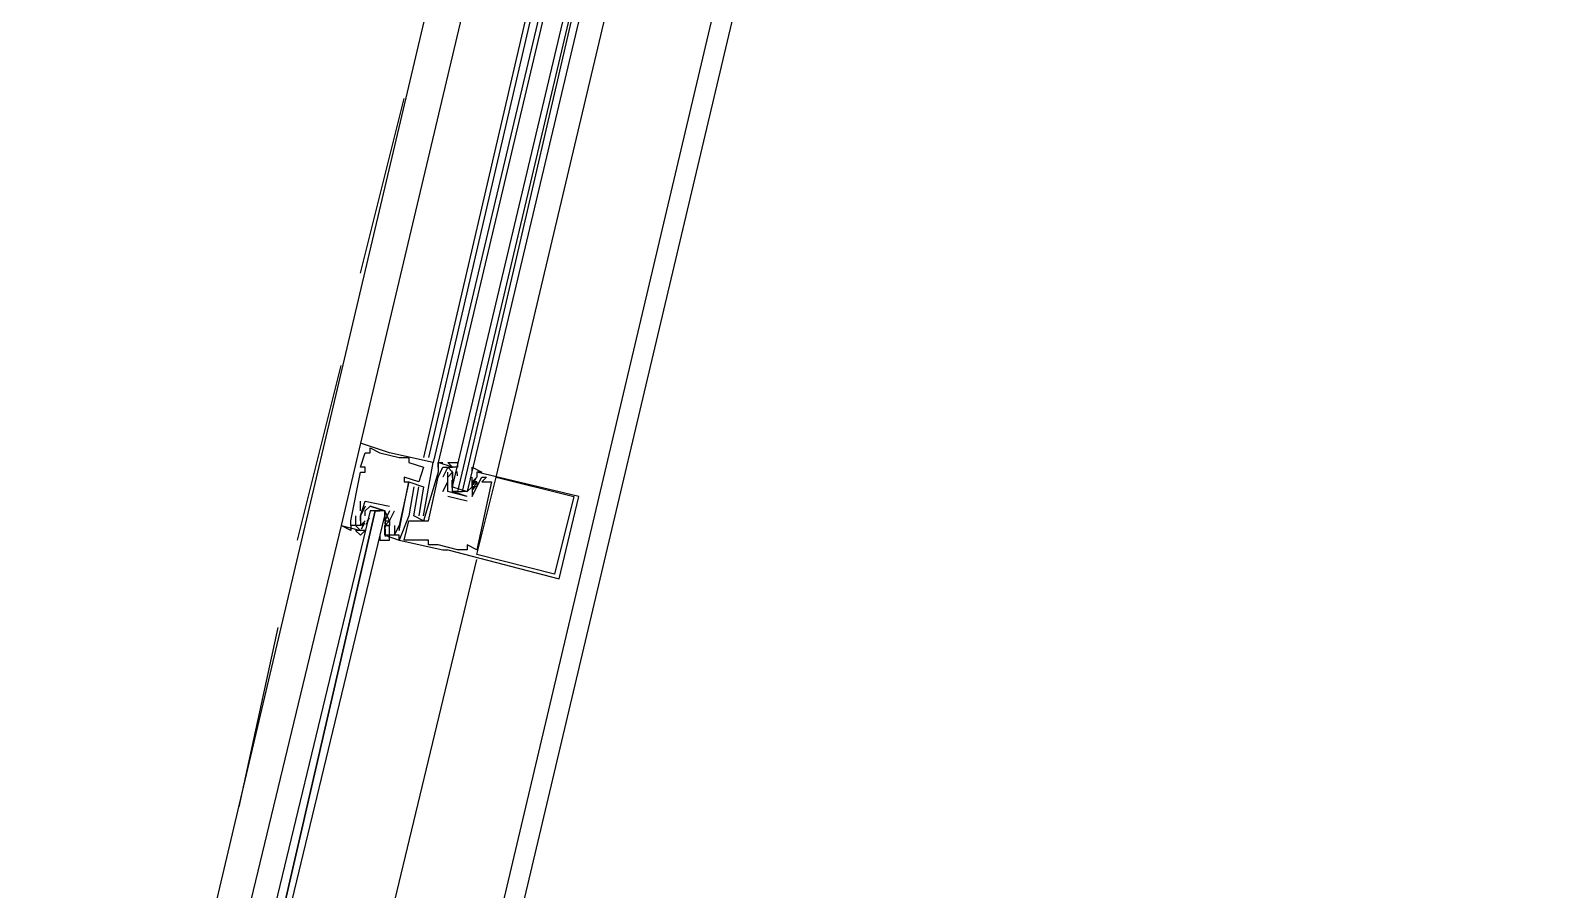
# Model space of a CAD drawing. Header units: feet. Extents: x -84 to 198, y -22 to 181.
# Drawn here: x 124.48 to 128.693, y 129.378 to 131.738 of the extents above; entities that cross this region are included whole.
import ezdxf

# ---------------------------------------------------------------- set-up
doc = ezdxf.new("R2010")
doc.units = ezdxf.units.FT
doc.layers.add('A-LINEA', color=7, linetype='CONTINUOUS')

msp = doc.modelspace()

# ---------------------------------------------------------------- linework, layer by layer
at = {"layer": 'A-LINEA'}
for p, q in [((125.2, 126.6578), (128.6933, 141.4178)), ((124.48, 127.1778), (126.1067, 134.0711)), ((125.2267, 127.0044), (126.8533, 133.8844)), ((126.1067, 133.6444), (125.3867, 130.6044)), ((126.2667, 133.6044), (125.56, 130.5644)), ((126.28, 133.6044), (125.5733, 130.5644)), ((126.3067, 133.5911), (125.5867, 130.5511)), ((126.32, 133.5911), (125.6, 130.5511)), ((125.76, 130.5111), (126.48, 133.5511)), ((125.3867, 131.0711), (125.5067, 131.5511)), ((125.2133, 130.3378), (125.3333, 130.8178)), ((125.3867, 130.6044), (125.3867, 130.6044)), ((125.4, 130.5778), (125.4, 130.5778)), ((125.4133, 130.5911), (125.4133, 130.5911)), ((125.4133, 130.5778), (125.4133, 130.5778)), ((125.44, 130.5778), (125.44, 130.5778)), ((125.4667, 130.5778), (125.4667, 130.5778)), ((125.3867, 130.5378), (125.3867, 130.5378)), ((125.4, 130.5378), (125.4, 130.5378)), ((125.4933, 130.5644), (125.4933, 130.5644)), ((125.52, 130.5644), (125.52, 130.5644)), ((125.52, 130.5511), (125.52, 130.5511)), ((125.56, 130.5378), (125.56, 130.5378)), ((125.5867, 130.5511), (125.5867, 130.5511)), ((125.6, 130.5511), (125.6, 130.5511)), ((125.6, 130.5511), (125.6, 130.5511)), ((125.6, 130.5511), (125.6, 130.5511)), ((125.6, 130.5511), (125.6, 130.5511)), ((125.6, 130.5511), (125.6, 130.5511)), ((125.6, 130.5378), (125.6, 130.5378)), ((125.6, 130.5378), (125.6, 130.5378)), ((125.6133, 130.5378), (125.6133, 130.5378)), ((125.6267, 130.5378), (125.6267, 130.5378)), ((125.64, 130.5378), (125.64, 130.5378)), ((125.3867, 130.5244), (125.3867, 130.5244)), ((125.4, 130.5244), (125.4, 130.5244)), ((125.5067, 130.5111), (125.5067, 130.5111)), ((125.5067, 130.4978), (125.5067, 130.4978)), ((125.52, 130.4978), (125.52, 130.4978)), ((125.52, 130.4978), (125.52, 130.4978)), ((125.5467, 130.4978), (125.5467, 130.4978)), ((125.6, 130.5244), (125.6, 130.5244)), ((125.6, 130.5244), (125.6, 130.5244)), ((125.6, 130.5111), (125.6, 130.5111)), ((125.6133, 130.5111), (125.6133, 130.5111)), ((125.6133, 130.4711), (125.6267, 130.4978)), ((125.6267, 130.5244), (125.6267, 130.5244)), ((125.6267, 130.5111), (125.6267, 130.5111)), ((125.6267, 130.5111), (125.6267, 130.5111)), ((125.6267, 130.4978), (125.6267, 130.4978)), ((125.6391, 130.4822), (125.6386, 130.5026)), ((125.6399, 130.488), (125.6388, 130.4999)), ((125.6392, 130.5094), (125.6389, 130.5277)), ((125.64, 130.5244), (125.64, 130.5244)), ((125.64, 130.5244), (125.64, 130.5111)), ((125.64, 130.5111), (125.64, 130.5111)), ((125.64, 130.4978), (125.64, 130.4978)), ((125.6532, 130.5147), (125.6522, 130.5265)), ((125.6933, 130.5111), (125.6933, 130.5111)), ((125.6933, 130.4978), (125.6933, 130.5111)), ((125.6933, 130.4978), (125.6933, 130.4978)), ((125.7047, 130.4949), (125.695, 130.4769)), ((125.7036, 130.507), (125.6952, 130.4908)), ((125.7018, 130.5), (125.6956, 130.4898)), ((125.7018, 130.4867), (125.6956, 130.4765)), ((125.7067, 130.5244), (125.7067, 130.5244)), ((125.7067, 130.4978), (125.7067, 130.4978)), ((125.72, 130.5111), (125.72, 130.5111)), ((125.72, 130.4978), (125.72, 130.4978)), ((125.7333, 130.5111), (125.7333, 130.5111)), ((125.7467, 130.4978), (125.7467, 130.4978)), ((125.76, 130.5111), (125.76, 130.5111)), ((125.3867, 130.4178), (125.3867, 130.4444)), ((125.3867, 130.4444), (125.3867, 130.4444)), ((125.4, 130.4444), (125.4, 130.4444)), ((125.4, 130.4444), (125.4, 130.4444)), ((125.5333, 130.4844), (125.5333, 130.4844)), ((125.5467, 130.4844), (125.5467, 130.4844)), ((125.56, 130.4844), (125.56, 130.4844)), ((125.6133, 130.4711), (125.6133, 130.4711)), ((125.6267, 130.4711), (125.6267, 130.4711)), ((125.6267, 130.4711), (125.6267, 130.4711)), ((125.68, 130.4444), (125.6267, 130.4578)), ((125.6267, 130.4578), (125.6267, 130.4578)), ((125.64, 130.4844), (125.64, 130.4844)), ((125.68, 130.4578), (125.64, 130.4711)), ((125.6533, 130.4711), (125.6667, 130.4711)), ((125.68, 130.4844), (125.68, 130.4844)), ((125.68, 130.4578), (125.68, 130.4578)), ((125.68, 130.4444), (125.68, 130.4444)), ((125.6933, 130.4844), (125.6933, 130.4578)), ((125.6933, 130.4844), (125.6933, 130.4844)), ((125.6933, 130.4578), (125.6933, 130.4578)), ((125.6933, 130.4578), (125.6933, 130.4578)), ((125.7067, 130.4844), (125.7067, 130.4844)), ((125.7067, 130.4844), (125.7067, 130.4844)), ((125.9733, 130.4578), (125.9733, 130.4578)), ((125.9867, 130.4578), (125.9867, 130.4578)), ((125.3733, 130.4044), (125.3733, 130.4044)), ((125.3867, 130.4178), (125.3867, 130.4178)), ((125.3867, 130.4044), (125.3867, 130.4044)), ((125.3867, 130.4044), (125.3867, 130.4044)), ((125.4, 130.4044), (125.4, 130.4044)), ((125.4267, 130.4178), (125.44, 130.4178)), ((125.4533, 130.4044), (125.4533, 130.4044)), ((125.4667, 130.4311), (125.4667, 130.4311)), ((125.4667, 130.4311), (125.4667, 130.4311)), ((125.4667, 130.4178), (125.4667, 130.4178)), ((125.4667, 130.4178), (125.4667, 130.4178)), ((125.48, 130.4178), (125.48, 130.4178)), ((125.52, 130.4044), (125.52, 130.4044)), ((125.5333, 130.4044), (125.5333, 130.4044)), ((125.5467, 130.4044), (125.5467, 130.4044)), ((125.56, 130.4044), (125.56, 130.4044)), ((125.3333, 130.3778), (125.3333, 130.3778)), ((125.36, 130.3911), (125.36, 130.3911)), ((125.36, 130.3778), (125.36, 130.3778)), ((125.3733, 130.3778), (125.3733, 130.3778)), ((125.3867, 130.3911), (125.3867, 130.3911)), ((125.3867, 130.3778), (125.4, 130.3911)), ((125.3867, 130.3778), (125.3867, 130.3778)), ((125.3867, 130.3644), (125.3867, 130.3644)), ((125.3897, 130.3686), (125.3982, 130.3848)), ((125.3915, 130.3756), (125.3977, 130.3857)), ((125.4, 130.3911), (125.4, 130.3911)), ((125.402, 130.3806), (125.4116, 130.3986)), ((125.4049, 130.3889), (125.4111, 130.3991)), ((125.44, 130.3778), (125.44, 130.3778)), ((125.4533, 130.3911), (125.4533, 130.3911)), ((125.4533, 130.3778), (125.4533, 130.3778)), ((125.4533, 130.3778), (125.4533, 130.3644)), ((125.4533, 130.3644), (125.4533, 130.3644)), ((125.4535, 130.3876), (125.4545, 130.3757)), ((125.4535, 130.3742), (125.4545, 130.3623)), ((125.4541, 130.3662), (125.4544, 130.3479)), ((125.4542, 130.3934), (125.4548, 130.373)), ((125.4667, 130.3911), (125.4667, 130.3911)), ((125.4667, 130.3911), (125.4667, 130.3911)), ((125.4667, 130.3778), (125.4667, 130.3778)), ((125.4667, 130.3778), (125.4667, 130.3778)), ((125.48, 130.3778), (125.48, 130.3778)), ((125.4933, 130.3778), (125.4933, 130.3778)), ((125.4933, 130.3778), (125.4933, 130.3778)), ((125.4933, 130.3644), (125.4933, 130.3644)), ((125.52, 130.3911), (125.52, 130.3911)), ((125.56, 130.3911), (125.56, 130.3911)), ((125.5733, 130.3911), (125.5733, 130.3911)), ((125.4533, 130.3511), (125.4533, 130.3511)), ((125.4667, 130.3511), (125.4667, 130.3511)), ((125.48, 130.3511), (125.48, 130.3511)), ((125.48, 130.3511), (125.48, 130.3511)), ((125.4933, 130.3511), (125.4933, 130.3511)), ((125.4933, 130.3378), (125.4933, 130.3378)), ((125.4933, 130.3378), (125.4933, 130.3378)), ((125.5067, 130.3378), (125.5067, 130.3378)), ((125.56, 130.3378), (125.56, 130.3378)), ((125.5733, 130.3378), (125.5733, 130.3378)), ((125.5733, 130.3244), (125.5733, 130.3244)), ((125.5867, 130.3244), (125.5867, 130.3244)), ((125.6, 130.3244), (125.6, 130.3244)), ((125.68, 130.3244), (125.68, 130.3244)), ((125.6133, 130.3111), (125.6133, 130.3111)), ((125.6267, 130.3111), (125.6267, 130.3111)), ((125.6533, 130.3111), (125.6533, 130.3111)), ((125.6667, 130.3111), (125.6667, 130.3111)), ((125.68, 130.3111), (125.68, 130.3111)), ((125.7067, 130.3111), (125.7067, 130.3111)), ((125.7067, 130.2978), (125.7067, 130.2978)), ((125.92, 130.2444), (125.92, 130.2444)), ((125.9333, 130.2311), (125.9333, 130.2311)), ((125.0533, 129.6044), (125.16, 130.0978))]:
    msp.add_line(p, q, dxfattribs=at)
for points in [[(126.4133, 133.5644), (125.68, 130.4711), (125.6667, 130.4711), (126.3867, 133.5778), (125.6533, 130.4711), (125.64, 130.4711), (125.64, 130.4844), (126.3733, 133.5778)], [(125.3867, 130.6044), (125.3333, 130.3778), (125.3867, 130.3644)], [(125.56, 130.4044), (125.5867, 130.5511), (125.4667, 130.5778), (125.3867, 130.6044)], [(125.3867, 130.5378), (125.4, 130.5778), (125.4133, 130.5778), (125.4133, 130.5911), (125.44, 130.5778), (125.4933, 130.5644), (125.52, 130.5644), (125.52, 130.5511), (125.56, 130.5378), (125.5467, 130.4978), (125.5067, 130.5111), (125.5067, 130.4978), (125.52, 130.4978), (125.4933, 130.3778), (125.4933, 130.3778)], [(125.3733, 130.4044), (125.3733, 130.3778), (125.36, 130.3778), (125.36, 130.3911), (125.3867, 130.5244), (125.4, 130.5244), (125.4, 130.5378), (125.3867, 130.5378)], [(125.64, 130.5378), (125.6, 130.5511), (125.6, 130.5378), (125.6, 130.5511), (125.6, 130.5378), (125.6, 130.5244), (125.56, 130.3911), (125.5333, 130.4044), (125.5467, 130.4844)], [(125.6, 130.5511), (125.6133, 130.5511), (125.6133, 130.5511)], [(125.6, 130.5511), (125.6133, 130.5511), (125.6133, 130.5511)], [(125.6, 130.5511), (125.6133, 130.5511), (125.6133, 130.5511)], [(125.6, 130.5111), (125.6133, 130.5378), (125.6267, 130.5378), (125.6133, 130.5111)], [(125.6267, 130.4711), (125.6267, 130.4978), (125.6267, 130.5111), (125.64, 130.5244), (125.6267, 130.5378), (125.64, 130.5378), (125.6267, 130.5511), (125.6533, 130.5511), (125.6533, 130.5378), (125.64, 130.5378)], [(125.6933, 130.5244), (125.6933, 130.5378), (125.72, 130.5244), (125.7067, 130.5244), (125.7067, 130.5111), (125.6933, 130.4978), (125.7067, 130.4978), (125.6933, 130.4978), (125.6933, 130.4844), (125.68, 130.4711)], [(125.4533, 130.3511), (125.4933, 130.3378), (125.4933, 130.3511), (125.48, 130.3511), (125.4933, 130.3778), (125.4933, 130.3644), (125.52, 130.4978), (125.56, 130.4844), (125.5467, 130.4044), (125.5467, 130.4044)], [(125.5333, 130.4844), (125.52, 130.4044), (125.4933, 130.3378), (125.6133, 130.3111), (125.6267, 130.3111), (125.9333, 130.2311), (125.9867, 130.4578), (125.7067, 130.5244)], [(125.6933, 130.4578), (125.6933, 130.4578), (125.7067, 130.4844), (125.7067, 130.4844), (125.72, 130.5111), (125.7333, 130.5111), (125.72, 130.4978), (125.7467, 130.4978), (125.7067, 130.3111), (125.68, 130.3244), (125.68, 130.3111), (125.6667, 130.3111), (125.6533, 130.3111), (125.6, 130.3244), (125.5867, 130.3244), (125.5733, 130.3244), (125.5733, 130.3378), (125.56, 130.3378), (125.5067, 130.3378), (125.52, 130.3911), (125.5733, 130.3911), (125.6, 130.5111)], [(125.68, 130.4578), (125.6267, 130.4711), (125.6267, 130.5111), (125.6267, 130.5244)], [(125.64, 130.5111), (125.64, 130.4978), (125.64, 130.4844), (125.68, 130.4711), (125.6933, 130.4844), (125.6933, 130.4978)], [(125.7067, 130.4978), (125.7067, 130.4844), (125.6933, 130.4844)], [(125.9733, 130.4578), (125.92, 130.2444), (125.7067, 130.2978), (125.76, 130.5111), (125.9733, 130.4578)], [(125.3867, 130.3911), (125.3867, 130.4044), (125.4, 130.4444), (125.4667, 130.4311)], [(125.4, 130.4444), (125.4, 130.4444), (125.4667, 130.4311)], [(125.0933, 128.9111), (125.4533, 130.4044), (125.4533, 130.4178), (125.44, 130.4178), (125.4267, 130.4178), (125.08, 128.9111), (125.4267, 130.4178), (125.4133, 130.4178), (125.0533, 128.9244)], [(125.4, 130.4311), (125.3867, 130.4044), (125.3867, 130.3911), (125.3867, 130.3778), (125.3733, 130.3778), (125.3867, 130.3644), (125.3733, 130.3644), (125.3867, 130.3511), (125.4, 130.3644), (125.3867, 130.3644)], [(125.4, 130.4044), (125.4, 130.4178), (125.4133, 130.4311), (125.4533, 130.4178), (125.4533, 130.4044), (125.4533, 130.3911)], [(125.44, 130.3511), (125.44, 130.3378), (125.4667, 130.3378), (125.4667, 130.3511), (125.4533, 130.3511), (125.4533, 130.3644), (125.4533, 130.3778), (125.4667, 130.3778), (125.4533, 130.3778), (125.4667, 130.3911), (125.4533, 130.4178), (125.4133, 130.4311)], [(125.4667, 130.4178), (125.4533, 130.3911), (125.4667, 130.3911), (125.4667, 130.3778), (125.4533, 130.3778)], [(125.4667, 130.3911), (125.4667, 130.3911), (125.48, 130.4178)], [(125.36, 130.3778), (125.36, 130.3644), (125.3333, 130.3778), (124.9867, 128.9378)], [(125.36, 130.3778), (125.36, 130.3644), (125.3333, 130.3778)], [(125.36, 130.3778), (125.36, 130.3644), (125.3333, 130.3778)], [(125.48, 130.3778), (125.48, 130.3511), (125.4667, 130.3511), (125.4667, 130.3778)], [(124.9467, 127.0711), (125.36, 128.8444), (125.7067, 130.2844)]]:
    msp.add_lwpolyline(points, dxfattribs=at)

doc.saveas('drawing.dxf')
